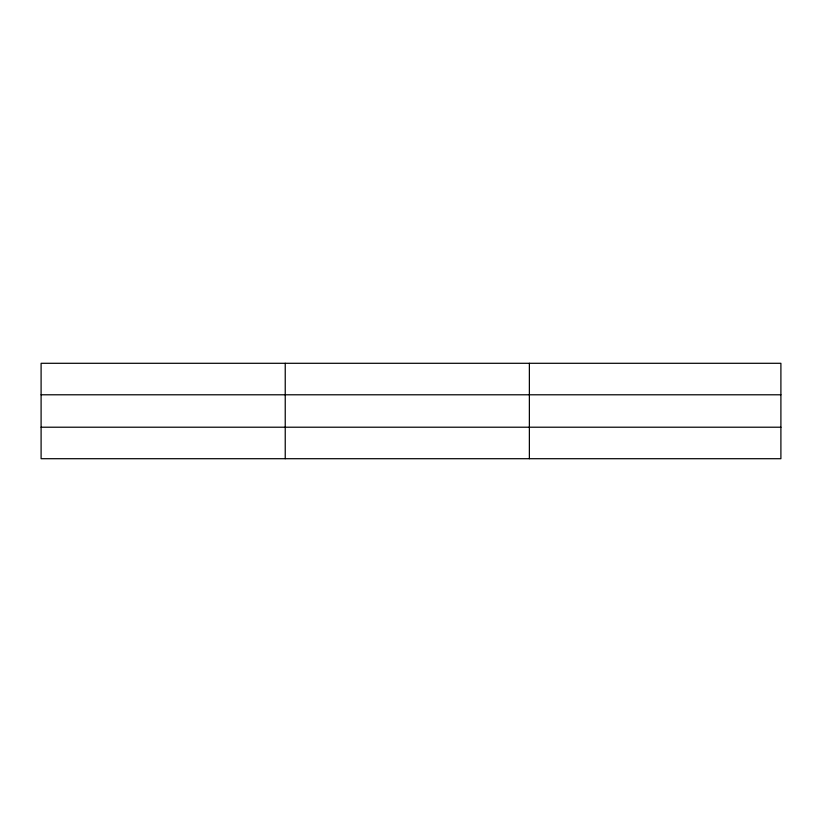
<?xml version="1.0" encoding="UTF-8"?>
<svg xmlns="http://www.w3.org/2000/svg" width="822" height="822" viewBox="0 0 822 822"><rect width="100%" height="100%" fill="white"/><g stroke="black" fill="none" stroke-linecap="round" stroke-linejoin="round"><path stroke-width="1.23" d="M285.234 458.707L285.234 363.293M529.368 458.707L529.368 363.293M780.9 427.214L780.9 458.707L41.1 458.707L41.1 363.293L780.9 363.293L780.9 427.214L41.1 427.214M41.1 394.786L780.9 394.786"/></g></svg>
